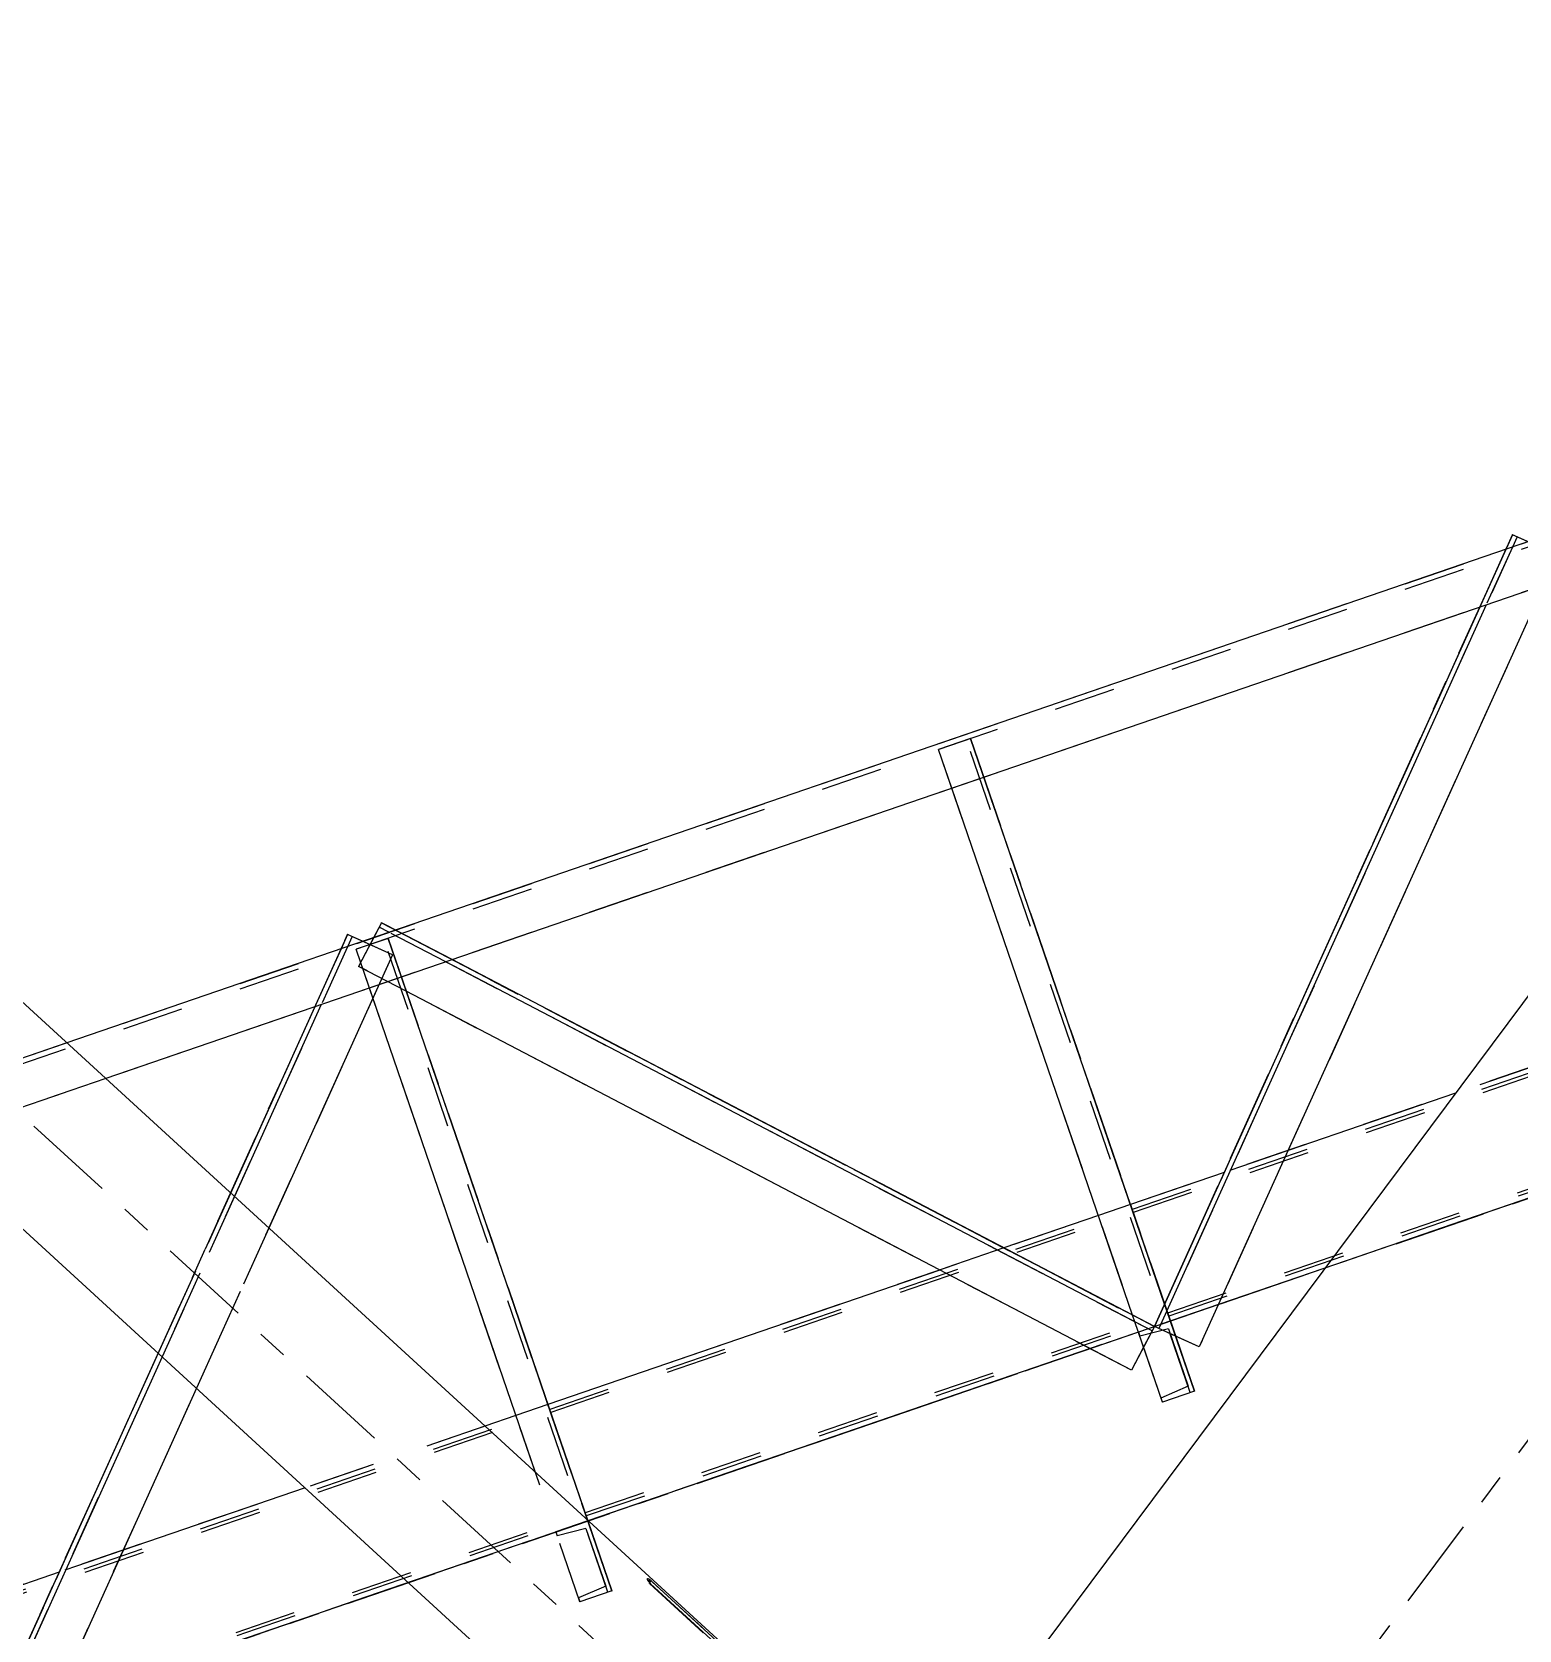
# Model space of a CAD drawing. Header units: millimetres. Extents: x 2368 to 8313, y 7493 to 11698.
# Drawn here: x 3789.2 to 3837.5, y 11245.8 to 11297.7 of the extents above; entities that cross this region are included whole.
import ezdxf

# ---------------------------------------------------------------- set-up
doc = ezdxf.new("R2010")
doc.units = ezdxf.units.MM
for name, pattern in [('XKITLINE00', [0]), ('XKITLINE02', [4, 2, -2]), ('XKITLINE03', [6, 3, -1, 1, -1])]:
    doc.linetypes.add(name, pattern=pattern)

msp = doc.modelspace()

# ---------------------------------------------------------------- linework, layer by layer
at = {"color": 8, "linetype": 'XKITLINE03'}
for p, q in [((3740.5881, 11121.748), (3904.5881, 11341.528)), ((3740.5882, 11121.748), (3904.5882, 11341.528)), ((3740.5881, 11306.7796), (3822.5881, 11231.638)), ((3740.5882, 11306.7796), (3822.5882, 11231.638)), ((3815.3707, 11241.8507), (3809.2092, 11247.4968)), ((3815.3707, 11241.8507), (3809.2092, 11247.4968)), ((3815.4073, 11241.6847), (3809.2458, 11247.3309)), ((3815.4072, 11241.6847), (3809.2458, 11247.3309))]:
    msp.add_line(p, q, dxfattribs=at)
at = {"color": 8, "linetype": 'XKITLINE00'}
for p, q in [((3861.865, 11298.704), (3819.6096, 11242.0767)), ((3812.216, 11244.8236), (3762.2983, 11290.5663)), ((3805.5311, 11243.5874), (3761.5854, 11283.8575)), ((3805.5311, 11243.5873), (3761.5854, 11283.8574)), ((3809.1705, 11247.4955), (3809.1626, 11247.4871)), ((3809.1626, 11247.4871), (3809.1667, 11247.4676)), ((3809.1667, 11247.4676), (3809.1826, 11247.4389)), ((3809.1899, 11247.492), (3809.1705, 11247.4955)), ((3809.1826, 11247.4389), (3809.2086, 11247.4038)), ((3809.2186, 11247.4769), (3809.1899, 11247.492)), ((3809.254, 11247.4517), (3809.2086, 11247.4038)), ((3809.2086, 11247.4038), (3809.2424, 11247.3669)), ((3809.254, 11247.4517), (3809.2186, 11247.4769)), ((3809.2424, 11247.3669), (3809.2782, 11247.3264)), ((3809.2926, 11247.4188), (3809.2428, 11247.3664)), ((3809.2926, 11247.4188), (3809.254, 11247.4517)), ((3812.1914, 11244.6568), (3809.2782, 11247.3264)), ((3812.2058, 11244.7493), (3809.2926, 11247.4188))]:
    msp.add_line(p, q, dxfattribs=at)
at = {"color": 3, "linetype": 'XKITLINE02'}
for p, q in [((3884.8497, 11297.3122), (3652.7976, 11217.7153)), ((3884.8497, 11297.1325), (3652.8376, 11217.5493)), ((3884.8497, 11297.1325), (3652.8376, 11217.5493)), ((3884.8497, 11295.7264), (3653.151, 11216.2507)), ((3837.2722, 11281.3923), (3825.6387, 11255.6783)), ((3837.418, 11281.3263), (3825.7845, 11255.6123)), ((3838.7299, 11280.7327), (3837.2722, 11281.3923)), ((3887.2903, 11281.0544), (3656.2536, 11201.8057)), ((3887.2903, 11281.0544), (3656.2536, 11201.8057)), ((3887.2903, 11281.0544), (3656.2537, 11201.8057)), ((3887.3455, 11280.8936), (3656.3088, 11201.6449)), ((3887.3454, 11280.8936), (3656.3088, 11201.6449)), ((3837.0581, 11280.9191), (3836.2089, 11279.042)), ((3837.266, 11280.9904), (3836.4168, 11279.1133)), ((3887.38, 11280.793), (3656.3433, 11201.5443)), ((3887.3799, 11280.793), (3656.3433, 11201.5443)), ((3838.7299, 11280.7327), (3827.0964, 11255.0188)), ((3888.4984, 11277.5323), (3657.4618, 11198.2836)), ((3888.4984, 11277.5323), (3657.4618, 11198.2836)), ((3888.533, 11277.4316), (3657.4963, 11198.1829)), ((3888.5329, 11277.4316), (3657.4963, 11198.1829)), ((3888.5881, 11277.2708), (3657.5514, 11198.0221)), ((3888.5881, 11277.2708), (3657.5514, 11198.0221)), ((3888.5881, 11277.2708), (3657.5515, 11198.0221)), ((3876.2599, 11277.2709), (3835.4177, 11263.2614)), ((3819.6697, 11274.7747), (3818.6292, 11274.4178)), ((3819.6697, 11274.7747), (3818.6292, 11274.4178)), ((3826.8052, 11253.5411), (3819.5373, 11274.7293)), ((3826.8052, 11253.5411), (3819.5373, 11274.7292)), ((3820.1012, 11273.5168), (3819.6697, 11274.7747)), ((3826.9376, 11253.5866), (3819.6697, 11274.7747)), ((3819.0607, 11273.1599), (3818.6292, 11274.4178)), ((3825.8972, 11253.2296), (3818.6292, 11274.4178)), ((3799.4362, 11268.4141), (3787.8027, 11242.7001)), ((3799.582, 11268.3481), (3787.9485, 11242.6341)), ((3800.8939, 11267.7545), (3799.4362, 11268.4141)), ((3800.5353, 11268.7932), (3799.7944, 11267.3751)), ((3800.5353, 11268.7932), (3800.4612, 11268.6514)), ((3825.5646, 11255.5364), (3800.4612, 11268.6514)), ((3825.6387, 11255.6783), (3800.5353, 11268.7932)), ((3802.6235, 11267.5217), (3800.7912, 11268.479)), ((3802.8321, 11267.5933), (3800.9997, 11268.5506)), ((3799.2221, 11267.9408), (3798.3729, 11266.0637)), ((3799.43, 11268.0121), (3798.5807, 11266.135)), ((3800.7517, 11268.2857), (3799.7112, 11267.9288)), ((3800.7517, 11268.2857), (3799.7112, 11267.9288)), ((3800.1427, 11266.6708), (3799.7112, 11267.9288)), ((3806.9791, 11246.7407), (3799.7112, 11267.9288)), ((3800.2795, 11268.3035), (3799.7944, 11267.3751)), ((3800.894, 11267.7545), (3799.9388, 11268.1867)), ((3807.8872, 11247.0522), (3800.6192, 11268.2403)), ((3807.8872, 11247.0522), (3800.6192, 11268.2403)), ((3801.1832, 11267.0277), (3800.7517, 11268.2857)), ((3808.0196, 11247.0976), (3800.7517, 11268.2857)), ((3800.8939, 11267.7545), (3789.2604, 11242.0406)), ((3801.3412, 11266.567), (3799.7944, 11267.3751)), ((3824.8978, 11254.2601), (3799.7944, 11267.3751)), ((3800.894, 11267.7545), (3800.2552, 11266.3427)), ((3860.121, 11267.5062), (3831.1767, 11257.5779)), ((3790.3208, 11264.8876), (3784.4773, 11262.8832)), ((3791.58, 11263.7337), (3785.7365, 11261.7293)), ((3829.9821, 11261.3969), (3827.9034, 11260.6839)), ((3795.6368, 11260.0161), (3793.2832, 11254.8138)), ((3795.761, 11259.9024), (3793.4073, 11254.7)), ((3824.8611, 11259.6404), (3823.8206, 11259.2835)), ((3796.8783, 11258.8785), (3794.5246, 11253.6762)), ((3820.7524, 11258.231), (3818.6665, 11257.5156)), ((3826.0451, 11256.1885), (3825.9694, 11256.4092)), ((3827.7175, 11256.3914), (3823.5528, 11254.9628)), ((3825.0057, 11255.8284), (3824.9303, 11256.0484)), ((3825.6387, 11255.6783), (3824.8978, 11254.2601)), ((3826.1589, 11255.8567), (3825.1184, 11255.4998)), ((3825.1185, 11255.4998), (3825.1184, 11255.4998)), ((3825.1184, 11255.4998), (3825.1626, 11255.3712)), ((3826.1589, 11255.8567), (3825.1185, 11255.4998)), ((3825.1185, 11255.4998), (3825.1626, 11255.3712)), ((3826.0956, 11255.61), (3825.1626, 11255.3712)), ((3826.0956, 11255.61), (3825.1626, 11255.3712)), ((3825.1626, 11255.3712), (3825.1626, 11255.3712)), ((3825.5646, 11255.5365), (3825.2877, 11255.0064)), ((3825.6387, 11255.6783), (3825.5646, 11255.5364)), ((3825.5646, 11255.5364), (3825.5646, 11255.5364)), ((3825.6387, 11255.6783), (3825.6387, 11255.6783)), ((3827.0964, 11255.0188), (3825.6387, 11255.6783)), ((3826.327, 11255.3669), (3825.7845, 11255.6123)), ((3826.0956, 11255.61), (3826.7362, 11253.7424)), ((3826.0956, 11255.61), (3826.0956, 11255.61)), ((3826.0956, 11255.61), (3826.7362, 11253.7424)), ((3826.1589, 11255.8567), (3826.9376, 11253.5866)), ((3826.1589, 11255.8567), (3826.1589, 11255.8567)), ((3826.1589, 11255.8567), (3826.9376, 11253.5865)), ((3826.7362, 11253.7424), (3825.853, 11253.3583)), ((3826.7362, 11253.7424), (3825.853, 11253.3583)), ((3825.853, 11253.3583), (3825.8972, 11253.2296)), ((3825.853, 11253.3583), (3825.853, 11253.3583)), ((3825.853, 11253.3583), (3825.8972, 11253.2296)), ((3826.9376, 11253.5866), (3825.8972, 11253.2296)), ((3826.9376, 11253.5866), (3825.8972, 11253.2296)), ((3826.9376, 11253.5865), (3825.8972, 11253.2296)), ((3826.7362, 11253.7424), (3826.7362, 11253.7424)), ((3826.9376, 11253.5866), (3826.9376, 11253.5865)), ((3805.9431, 11253.1512), (3804.9026, 11252.7943)), ((3825.8972, 11253.2296), (3825.8972, 11253.2296)), ((3803.895, 11252.4487), (3798.0515, 11250.4443)), ((3806.9791, 11246.7407), (3805.5374, 11250.9436)), ((3807.2528, 11249.3717), (3801.4093, 11247.3673)), ((3807.2409, 11249.3678), (3806.2004, 11249.0109)), ((3808.0196, 11247.0976), (3807.2335, 11249.3895)), ((3807.2409, 11249.3678), (3808.0196, 11247.0976)), ((3807.2409, 11249.3678), (3808.0196, 11247.0976)), ((3806.2004, 11249.0109), (3806.2445, 11248.8822)), ((3806.2004, 11249.0109), (3806.2445, 11248.8822)), ((3807.1775, 11249.1211), (3806.2445, 11248.8822)), ((3807.1775, 11249.1211), (3807.8181, 11247.2535)), ((3807.1775, 11249.1211), (3807.8181, 11247.2535)), ((3792.146, 11248.4187), (3790.0673, 11247.7056)), ((3807.8181, 11247.2535), (3806.935, 11246.8693)), ((3808.0196, 11247.0976), (3806.9791, 11246.7407)), ((3808.0196, 11247.0976), (3806.9791, 11246.7407)), ((3808.0196, 11247.0976), (3806.9791, 11246.7407)), ((3806.935, 11246.8693), (3806.9791, 11246.7407)), ((3806.935, 11246.8693), (3806.9791, 11246.7407))]:
    msp.add_line(p, q, dxfattribs=at)
at = {"color": 7, "linetype": 'XKITLINE00'}
for p, q in [((3852.5622, 11286.2372), (3790.3208, 11264.8876)), ((3850.9718, 11284.1059), (3791.58, 11263.7337)), ((3837.2722, 11281.3922), (3837.0581, 11280.9191)), ((3837.418, 11281.3263), (3837.266, 11280.9904)), ((3837.7747, 11281.1649), (3837.2722, 11281.3922)), ((3838.0912, 11279.3209), (3827.0964, 11255.0187)), ((3836.2089, 11279.042), (3825.6387, 11255.6783)), ((3836.4168, 11279.1133), (3825.7845, 11255.6123)), ((3824.9303, 11256.0484), (3819.0607, 11273.1599)), ((3825.9694, 11256.4092), (3820.1012, 11273.5168)), ((3799.4362, 11268.414), (3799.2221, 11267.9408)), ((3799.582, 11268.3481), (3799.43, 11268.0121)), ((3799.9388, 11268.1867), (3799.4362, 11268.414)), ((3800.5353, 11268.7932), (3800.2795, 11268.3035)), ((3800.7912, 11268.479), (3800.4612, 11268.6514)), ((3800.9997, 11268.5506), (3800.5353, 11268.7932)), ((3825.5646, 11255.5365), (3802.6235, 11267.5217)), ((3825.6387, 11255.6783), (3802.8321, 11267.5933)), ((3807.2335, 11249.3895), (3801.1832, 11267.0277)), ((3800.2552, 11266.3427), (3796.8783, 11258.8785)), ((3805.5374, 11250.9436), (3800.1427, 11266.6708)), ((3824.8978, 11254.2601), (3801.3412, 11266.567)), ((3798.3729, 11266.0637), (3795.6368, 11260.0161)), ((3798.5807, 11266.135), (3795.761, 11259.9024)), ((3835.4177, 11263.2614), (3829.9821, 11261.3969)), ((3827.9034, 11260.6839), (3824.8611, 11259.6404)), ((3823.8206, 11259.2835), (3820.7524, 11258.231)), ((3818.6665, 11257.5156), (3805.9431, 11253.1512)), ((3831.1767, 11257.5779), (3827.7175, 11256.3914)), ((3826.9376, 11253.5866), (3826.0451, 11256.1885)), ((3825.8971, 11253.2297), (3825.0057, 11255.8284)), ((3825.6387, 11255.6783), (3825.5646, 11255.5365)), ((3825.7845, 11255.6123), (3825.6387, 11255.6783)), ((3823.5528, 11254.9628), (3807.2528, 11249.3717)), ((3825.2877, 11255.0064), (3824.8978, 11254.2601)), ((3827.0964, 11255.0187), (3826.327, 11255.3669)), ((3793.2832, 11254.8138), (3787.8027, 11242.7001)), ((3793.4073, 11254.7), (3787.9485, 11242.6341)), ((3794.5246, 11253.6762), (3789.2604, 11242.0405)), ((3826.9376, 11253.5866), (3825.8971, 11253.2297)), ((3804.9026, 11252.7943), (3803.895, 11252.4487)), ((3798.0515, 11250.4443), (3792.146, 11248.4187)), ((3790.0673, 11247.7056), (3787.0251, 11246.6621)), ((3801.4093, 11247.3673), (3789.8814, 11243.4131))]:
    msp.add_line(p, q, dxfattribs=at)
at = {"color": 1, "linetype": 'XKITLINE03'}
for p, q in [((3837.2722, 11281.3923), (3825.6387, 11255.6783)), ((3825.6387, 11255.6783), (3837.2722, 11281.3922)), ((3657.5514, 11198.0221), (3888.5881, 11277.2708)), ((3888.5881, 11277.2708), (3657.5515, 11198.0221)), ((3819.6697, 11274.7747), (3826.9376, 11253.5866)), ((3826.9376, 11253.5866), (3819.6697, 11274.7747)), ((3799.4362, 11268.4141), (3787.8027, 11242.7001)), ((3787.8027, 11242.7001), (3799.4362, 11268.414)), ((3800.5353, 11268.7932), (3825.6387, 11255.6783)), ((3825.6387, 11255.6783), (3800.5353, 11268.7932)), ((3800.7517, 11268.2857), (3808.0196, 11247.0976)), ((3808.0196, 11247.0976), (3800.7517, 11268.2857)), ((3826.1589, 11255.8567), (3826.1589, 11255.8567)), ((3807.2409, 11249.3678), (3807.2409, 11249.3678))]:
    msp.add_line(p, q, dxfattribs=at)
at = {"color": 1, "linetype": 'XKITLINE00'}
for centre in [(3837.2722, 11281.3923), (3837.2722, 11281.3922), (3819.6697, 11274.7747), (3819.6697, 11274.7747), (3799.4362, 11268.4141), (3799.4362, 11268.414), (3800.5353, 11268.7932), (3800.5353, 11268.7932), (3800.7517, 11268.2857), (3800.7517, 11268.2857), (3825.6387, 11255.6783), (3825.6387, 11255.6783), (3825.6387, 11255.6783), (3825.6387, 11255.6783), (3826.1589, 11255.8567), (3826.9376, 11253.5866), (3826.9376, 11253.5866), (3807.2409, 11249.3678), (3808.0196, 11247.0976), (3808.0196, 11247.0976)]:
    msp.add_circle(centre, 0.004, dxfattribs=at)
at = {"color": 8, "linetype": 'XKITLINE00'}
for centre in [(3809.2092, 11247.4968), (3809.2092, 11247.4968), (3809.2458, 11247.3309), (3809.2458, 11247.3309)]:
    msp.add_circle(centre, 0.004, dxfattribs=at)

doc.saveas('drawing.dxf')
